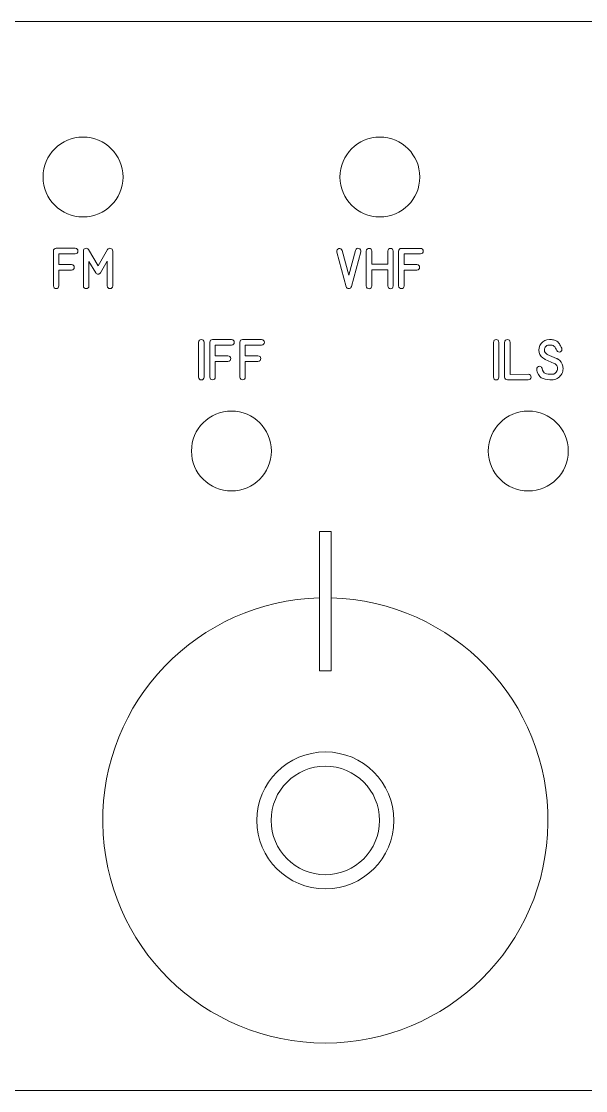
# Model space of a CAD drawing. Header units: millimetres. Extents: x -101 to 89, y -166 to 136.
# Drawn here: x -10.2 to 39.3, y 42 to 135.7 of the extents above; entities that cross this region are included whole.
import ezdxf

# ---------------------------------------------------------------- set-up
doc = ezdxf.new("R2010")
doc.units = ezdxf.units.MM
doc.header["$MEASUREMENT"] = 0
doc.layers.add('Layer 1', color=7, linetype='Continuous')

msp = doc.modelspace()

# ---------------------------------------------------------------- linework, layer by layer
at = {"layer": 'Layer 1', "color": 240, "lineweight": 9}
msp.add_lwpolyline([(15.9508, 78.8101), (16.9508, 78.8101), (16.9508, 90.9915), (15.9508, 90.9915), (15.9508, 78.8101)], close=True, dxfattribs=at)
at = {"layer": 'Layer 1', "color": 250, "lineweight": 9}
for centre, major_axis in [((-4.7742, 122.0496), (0, 3.5)), ((21.2258, 122.0496), (0, 3.5)), ((8.2258, 98.0496), (0, 3.5)), ((34.2258, 98.0496), (0, 3.5)), ((16.4508, 65.6934), (0, 4.75))]:
    msp.add_ellipse(centre, major_axis=major_axis, ratio=1, dxfattribs=at)
at = {"layer": 'Layer 1', "color": 240, "lineweight": 9}
msp.add_ellipse((16.4508, 65.6933), major_axis=(0, 6.0001), ratio=0.9999833, dxfattribs=at)
at = {"layer": 'Layer 1', "color": 250, "lineweight": 9}
msp.add_open_spline([(88.6758, 43.5309), (88.6756, 43.1329), (88.5172, 42.7512), (88.2355, 42.4699), (88.2355, 42.4699), (87.9539, 42.1886), (87.5739, 42.0307), (87.1758, 42.0309), (87.1758, 42.0309), (87.1758, 42.0309), (-54.2742, 42.0309), (-54.2742, 42.0309), (-54.2742, 42.0309), (-54.6722, 42.0312), (-55.0539, 42.1896), (-55.3352, 42.4712), (-55.3352, 42.4712), (-55.6165, 42.7529), (-55.7744, 43.1329), (-55.7742, 43.5309), (-55.7742, 43.5309), (-55.7742, 43.5309), (-55.7742, 48.0184), (-55.7742, 48.0184), (-55.7742, 48.0184), (-55.7739, 48.4165), (-55.6155, 48.7982), (-55.3339, 49.0795), (-55.3339, 49.0795), (-55.0522, 49.3608), (-54.6722, 49.5187), (-54.2742, 49.5184), (-54.2742, 49.5184), (-54.2742, 49.5184), (-51.8117, 49.5184), (-51.8117, 49.5184), (-51.8117, 49.5184), (-49.6681, 49.5184), (-47.6873, 50.662), (-46.6155, 52.5184), (-46.6155, 52.5184), (-45.5437, 54.3748), (-45.5437, 56.662), (-46.6155, 58.5184), (-46.6155, 58.5184), (-47.6873, 60.3748), (-49.6681, 61.5184), (-51.8117, 61.5184), (-51.8117, 61.5184), (-51.8117, 61.5184), (-54.2742, 61.5184), (-54.2742, 61.5184), (-54.2742, 61.5184), (-54.6722, 61.5187), (-55.0539, 61.6771), (-55.3352, 61.9587), (-55.3352, 61.9587), (-55.6165, 62.2404), (-55.7744, 62.6204), (-55.7742, 63.0184), (-55.7742, 63.0184), (-55.7742, 63.0184), (-55.7742, 114.6934), (-55.7742, 114.6934), (-55.7742, 114.6934), (-55.7739, 115.0915), (-55.6155, 115.4732), (-55.3339, 115.7545), (-55.3339, 115.7545), (-55.0522, 116.0358), (-54.6722, 116.1937), (-54.2742, 116.1934), (-54.2742, 116.1934), (-54.2742, 116.1934), (-51.8117, 116.1934), (-51.8117, 116.1934), (-51.8117, 116.1934), (-49.6681, 116.1934), (-47.6873, 117.337), (-46.6155, 119.1934), (-46.6155, 119.1934), (-45.5437, 121.0498), (-45.5437, 123.337), (-46.6155, 125.1934), (-46.6155, 125.1934), (-47.6873, 127.0498), (-49.6681, 128.1934), (-51.8117, 128.1934), (-51.8117, 128.1934), (-51.8117, 128.1934), (-54.2742, 128.1934), (-54.2742, 128.1934), (-54.2742, 128.1934), (-54.6722, 128.1937), (-55.0539, 128.3521), (-55.3352, 128.6337), (-55.3352, 128.6337), (-55.6165, 128.9154), (-55.7744, 129.2954), (-55.7742, 129.6934), (-55.7742, 129.6934), (-55.7742, 129.6934), (-55.7742, 134.1809), (-55.7742, 134.1809), (-55.7742, 134.1809), (-55.7739, 134.579), (-55.6155, 134.9607), (-55.3339, 135.242), (-55.3339, 135.242), (-55.0522, 135.5233), (-54.6722, 135.6812), (-54.2742, 135.6809), (-54.2742, 135.6809), (-54.2742, 135.6809), (87.1758, 135.6809), (87.1758, 135.6809), (87.1758, 135.6809), (87.5739, 135.6807), (87.9556, 135.5223), (88.2369, 135.2406), (88.2369, 135.2406), (88.5182, 134.959), (88.6761, 134.579), (88.6758, 134.1809), (88.6758, 134.1809), (88.6758, 134.1809), (88.6758, 129.6934), (88.6758, 129.6934), (88.6758, 129.6934), (88.6756, 129.2954), (88.5172, 128.9137), (88.2355, 128.6324), (88.2355, 128.6324), (87.9539, 128.3511), (87.5739, 128.1932), (87.1758, 128.1934), (87.1758, 128.1934), (87.1758, 128.1934), (84.7133, 128.1934), (84.7133, 128.1934), (84.7133, 128.1934), (82.5697, 128.1934), (80.589, 127.0498), (79.5172, 125.1934), (79.5172, 125.1934), (78.4454, 123.337), (78.4454, 121.0498), (79.5172, 119.1934), (79.5172, 119.1934), (80.589, 117.337), (82.5697, 116.1934), (84.7133, 116.1934), (84.7133, 116.1934), (84.7133, 116.1934), (87.1758, 116.1934), (87.1758, 116.1934), (87.1758, 116.1934), (87.5739, 116.1932), (87.9556, 116.0348), (88.2369, 115.7531), (88.2369, 115.7531), (88.5182, 115.4715), (88.6761, 115.0915), (88.6758, 114.6934), (88.6758, 114.6934), (88.6758, 114.6934), (88.6758, 63.0184), (88.6758, 63.0184), (88.6758, 63.0184), (88.6756, 62.6204), (88.5172, 62.2387), (88.2355, 61.9574), (88.2355, 61.9574), (87.9539, 61.6761), (87.5739, 61.5182), (87.1758, 61.5184), (87.1758, 61.5184), (87.1758, 61.5184), (84.7133, 61.5184), (84.7133, 61.5184), (84.7133, 61.5184), (82.5697, 61.5184), (80.589, 60.3748), (79.5172, 58.5184), (79.5172, 58.5184), (78.4454, 56.662), (78.4454, 54.3748), (79.5172, 52.5184), (79.5172, 52.5184), (80.589, 50.662), (82.5697, 49.5184), (84.7133, 49.5184), (84.7133, 49.5184), (84.7133, 49.5184), (87.1758, 49.5184), (87.1758, 49.5184), (87.1758, 49.5184), (87.5739, 49.5182), (87.9556, 49.3598), (88.2369, 49.0781), (88.2369, 49.0781), (88.5182, 48.7965), (88.6761, 48.4165), (88.6758, 48.0184), (88.6758, 48.0184), (88.6758, 48.0184), (88.6758, 43.5309), (88.6758, 43.5309)], degree=3, knots=[0, 0, 0, 0, 0.0188679, 0.0188679, 0.0188679, 0.0188679, 0.0377358, 0.0377358, 0.0377358, 0.0377358, 0.0566038, 0.0566038, 0.0566038, 0.0566038, 0.0754717, 0.0754717, 0.0754717, 0.0754717, 0.0943396, 0.0943396, 0.0943396, 0.0943396, 0.1132075, 0.1132075, 0.1132075, 0.1132075, 0.1320755, 0.1320755, 0.1320755, 0.1320755, 0.1509434, 0.1509434, 0.1509434, 0.1509434, 0.1698113, 0.1698113, 0.1698113, 0.1698113, 0.1886792, 0.1886792, 0.1886792, 0.1886792, 0.2075472, 0.2075472, 0.2075472, 0.2075472, 0.2264151, 0.2264151, 0.2264151, 0.2264151, 0.245283, 0.245283, 0.245283, 0.245283, 0.2641509, 0.2641509, 0.2641509, 0.2641509, 0.2830189, 0.2830189, 0.2830189, 0.2830189, 0.3018868, 0.3018868, 0.3018868, 0.3018868, 0.3207547, 0.3207547, 0.3207547, 0.3207547, 0.3396226, 0.3396226, 0.3396226, 0.3396226, 0.3584906, 0.3584906, 0.3584906, 0.3584906, 0.3773585, 0.3773585, 0.3773585, 0.3773585, 0.3962264, 0.3962264, 0.3962264, 0.3962264, 0.4150943, 0.4150943, 0.4150943, 0.4150943, 0.4339623, 0.4339623, 0.4339623, 0.4339623, 0.4528302, 0.4528302, 0.4528302, 0.4528302, 0.4716981, 0.4716981, 0.4716981, 0.4716981, 0.490566, 0.490566, 0.490566, 0.490566, 0.509434, 0.509434, 0.509434, 0.509434, 0.5283019, 0.5283019, 0.5283019, 0.5283019, 0.5471698, 0.5471698, 0.5471698, 0.5471698, 0.5660377, 0.5660377, 0.5660377, 0.5660377, 0.5849057, 0.5849057, 0.5849057, 0.5849057, 0.6037736, 0.6037736, 0.6037736, 0.6037736, 0.6226415, 0.6226415, 0.6226415, 0.6226415, 0.6415094, 0.6415094, 0.6415094, 0.6415094, 0.6603774, 0.6603774, 0.6603774, 0.6603774, 0.6792453, 0.6792453, 0.6792453, 0.6792453, 0.6981132, 0.6981132, 0.6981132, 0.6981132, 0.7169811, 0.7169811, 0.7169811, 0.7169811, 0.7358491, 0.7358491, 0.7358491, 0.7358491, 0.754717, 0.754717, 0.754717, 0.754717, 0.7735849, 0.7735849, 0.7735849, 0.7735849, 0.7924528, 0.7924528, 0.7924528, 0.7924528, 0.8113208, 0.8113208, 0.8113208, 0.8113208, 0.8301887, 0.8301887, 0.8301887, 0.8301887, 0.8490566, 0.8490566, 0.8490566, 0.8490566, 0.8679245, 0.8679245, 0.8679245, 0.8679245, 0.8867925, 0.8867925, 0.8867925, 0.8867925, 0.9056604, 0.9056604, 0.9056604, 0.9056604, 0.9245283, 0.9245283, 0.9245283, 0.9245283, 0.9433962, 0.9433962, 0.9433962, 0.9433962, 0.9622642, 0.9622642, 0.9622642, 0.9622642, 1, 1, 1, 1], dxfattribs=at)
at = {"layer": 'Layer 1', "color": 240, "lineweight": 9}
for points, knots in [([(-7.375, 112.5213), (-7.375, 112.5213), (-7.375, 115.5598), (-7.375, 115.5598), (-7.375, 115.5598), (-7.3544, 115.7115), (-7.2727, 115.7932), (-7.1304, 115.8044), (-7.1304, 115.8044), (-7.1304, 115.8044), (-5.463, 115.8044), (-5.463, 115.8044), (-5.463, 115.8044), (-5.3037, 115.7921), (-5.2237, 115.7103), (-5.2237, 115.5604), (-5.2237, 115.5604), (-5.2237, 115.4111), (-5.3048, 115.3305), (-5.4665, 115.3205), (-5.4665, 115.3205), (-5.4665, 115.3205), (-6.8911, 115.3205), (-6.8911, 115.3205), (-6.8911, 115.3205), (-6.8911, 115.3205), (-6.8911, 114.378), (-6.8911, 114.378), (-6.8911, 114.378), (-6.8911, 114.378), (-5.7799, 114.378), (-5.7799, 114.378), (-5.7799, 114.378), (-5.6217, 114.3669), (-5.5412, 114.2893), (-5.5388, 114.1458), (-5.5388, 114.1458), (-5.5365, 114.0023), (-5.617, 113.9183), (-5.7799, 113.8942), (-5.7799, 113.8942), (-5.7799, 113.8942), (-6.8911, 113.8942), (-6.8911, 113.8942), (-6.8911, 113.8942), (-6.8911, 113.8942), (-6.8911, 112.5213), (-6.8911, 112.5213), (-6.8911, 112.5213), (-6.9023, 112.3631), (-6.9805, 112.2826), (-7.1245, 112.2802), (-7.1245, 112.2802), (-7.2686, 112.2779), (-7.3521, 112.3584), (-7.375, 112.5213)], [0, 0, 0, 0, 0.0666667, 0.0666667, 0.0666667, 0.0666667, 0.1333333, 0.1333333, 0.1333333, 0.1333333, 0.2, 0.2, 0.2, 0.2, 0.2666667, 0.2666667, 0.2666667, 0.2666667, 0.3333333, 0.3333333, 0.3333333, 0.3333333, 0.4, 0.4, 0.4, 0.4, 0.4666667, 0.4666667, 0.4666667, 0.4666667, 0.5333333, 0.5333333, 0.5333333, 0.5333333, 0.6, 0.6, 0.6, 0.6, 0.6666667, 0.6666667, 0.6666667, 0.6666667, 0.7333333, 0.7333333, 0.7333333, 0.7333333, 0.8, 0.8, 0.8, 0.8, 0.8666667, 0.8666667, 0.8666667, 0.8666667, 1, 1, 1, 1]), ([(-2.1734, 112.5178), (-2.1987, 112.3572), (-2.2799, 112.2767), (-2.4168, 112.2773), (-2.4168, 112.2773), (-2.5544, 112.2779), (-2.635, 112.3584), (-2.6591, 112.5178), (-2.6591, 112.5178), (-2.6591, 112.5178), (-2.6591, 114.6691), (-2.6591, 114.6691), (-2.6591, 114.6691), (-2.6591, 114.6691), (-3.25, 113.6584), (-3.25, 113.6584), (-3.25, 113.6584), (-3.3129, 113.5825), (-3.3834, 113.5426), (-3.461, 113.539), (-3.461, 113.539), (-3.5387, 113.5361), (-3.6074, 113.5755), (-3.6686, 113.6584), (-3.6686, 113.6584), (-3.6686, 113.6584), (-4.256, 114.6644), (-4.256, 114.6644), (-4.256, 114.6644), (-4.256, 114.6644), (-4.2542, 112.5178), (-4.2542, 112.5178), (-4.2542, 112.5178), (-4.2724, 112.3584), (-4.3553, 112.2785), (-4.5029, 112.2791), (-4.5029, 112.2791), (-4.6505, 112.2796), (-4.7298, 112.3596), (-4.7416, 112.5178), (-4.7416, 112.5178), (-4.7416, 112.5178), (-4.7416, 115.5598), (-4.7416, 115.5598), (-4.7416, 115.5598), (-4.7322, 115.6921), (-4.6746, 115.7709), (-4.5676, 115.7968), (-4.5676, 115.7968), (-4.4606, 115.8226), (-4.3677, 115.7862), (-4.2883, 115.6874), (-4.2883, 115.6874), (-4.2883, 115.6874), (-3.4599, 114.2628), (-3.4599, 114.2628), (-3.4599, 114.2628), (-3.4599, 114.2628), (-2.6226, 115.6874), (-2.6226, 115.6874), (-2.6226, 115.6874), (-2.5438, 115.7862), (-2.4515, 115.822), (-2.3463, 115.7956), (-2.3463, 115.7956), (-2.2416, 115.7691), (-2.1834, 115.6909), (-2.1734, 115.5598), (-2.1734, 115.5598), (-2.1734, 115.5598), (-2.1734, 112.5178), (-2.1734, 112.5178)], [0, 0, 0, 0, 0.0526316, 0.0526316, 0.0526316, 0.0526316, 0.1052632, 0.1052632, 0.1052632, 0.1052632, 0.1578947, 0.1578947, 0.1578947, 0.1578947, 0.2105263, 0.2105263, 0.2105263, 0.2105263, 0.2631579, 0.2631579, 0.2631579, 0.2631579, 0.3157895, 0.3157895, 0.3157895, 0.3157895, 0.3684211, 0.3684211, 0.3684211, 0.3684211, 0.4210526, 0.4210526, 0.4210526, 0.4210526, 0.4736842, 0.4736842, 0.4736842, 0.4736842, 0.5263158, 0.5263158, 0.5263158, 0.5263158, 0.5789474, 0.5789474, 0.5789474, 0.5789474, 0.6315789, 0.6315789, 0.6315789, 0.6315789, 0.6842105, 0.6842105, 0.6842105, 0.6842105, 0.7368421, 0.7368421, 0.7368421, 0.7368421, 0.7894737, 0.7894737, 0.7894737, 0.7894737, 0.8421053, 0.8421053, 0.8421053, 0.8421053, 0.8947368, 0.8947368, 0.8947368, 0.8947368, 1, 1, 1, 1]), ([(17.4526, 115.4746), (17.4309, 115.638), (17.4891, 115.738), (17.6272, 115.7744), (17.6272, 115.7744), (17.766, 115.8115), (17.8642, 115.7533), (17.923, 115.6004), (17.923, 115.6004), (17.923, 115.6004), (18.5033, 113.4509), (18.5033, 113.4509), (18.5033, 113.4509), (18.5033, 113.4509), (19.0871, 115.621), (19.0871, 115.621), (19.0871, 115.621), (19.1459, 115.7762), (19.2471, 115.8326), (19.3905, 115.7909), (19.3905, 115.7909), (19.534, 115.7491), (19.5892, 115.6504), (19.5557, 115.4952), (19.5557, 115.4952), (19.5557, 115.4952), (18.7361, 112.4519), (18.7361, 112.4519), (18.7361, 112.4519), (18.6897, 112.3337), (18.6132, 112.2738), (18.5051, 112.2732), (18.5051, 112.2732), (18.3969, 112.2726), (18.3187, 112.3302), (18.2693, 112.4449), (18.2693, 112.4449), (18.2693, 112.4449), (17.4526, 115.4746), (17.4526, 115.4746)], [0, 0, 0, 0, 0.0909091, 0.0909091, 0.0909091, 0.0909091, 0.1818182, 0.1818182, 0.1818182, 0.1818182, 0.2727273, 0.2727273, 0.2727273, 0.2727273, 0.3636364, 0.3636364, 0.3636364, 0.3636364, 0.4545455, 0.4545455, 0.4545455, 0.4545455, 0.5454545, 0.5454545, 0.5454545, 0.5454545, 0.6363636, 0.6363636, 0.6363636, 0.6363636, 0.7272727, 0.7272727, 0.7272727, 0.7272727, 0.8181818, 0.8181818, 0.8181818, 0.8181818, 1, 1, 1, 1]), ([(20.0396, 112.5101), (20.0396, 112.5101), (20.0396, 115.5557), (20.0396, 115.5557), (20.0396, 115.5557), (20.0637, 115.7209), (20.1478, 115.8021), (20.2912, 115.7997), (20.2912, 115.7997), (20.4347, 115.7968), (20.5129, 115.715), (20.5252, 115.5557), (20.5252, 115.5557), (20.5252, 115.5557), (20.5252, 114.4169), (20.5252, 114.4169), (20.5252, 114.4169), (20.5252, 114.4169), (21.9122, 114.4169), (21.9122, 114.4169), (21.9122, 114.4169), (21.9122, 114.4169), (21.9122, 115.5557), (21.9122, 115.5557), (21.9122, 115.5557), (21.9363, 115.7174), (22.0175, 115.7991), (22.1556, 115.7997), (22.1556, 115.7997), (22.2938, 115.8003), (22.3761, 115.7186), (22.4014, 115.5557), (22.4014, 115.5557), (22.4014, 115.5557), (22.4014, 112.5101), (22.4014, 112.5101), (22.4014, 112.5101), (22.3761, 112.3484), (22.2938, 112.2679), (22.1556, 112.2685), (22.1556, 112.2685), (22.0175, 112.2691), (21.9363, 112.3496), (21.9122, 112.5101), (21.9122, 112.5101), (21.9122, 112.5101), (21.9122, 113.9277), (21.9122, 113.9277), (21.9122, 113.9277), (21.9122, 113.9277), (20.5252, 113.9277), (20.5252, 113.9277), (20.5252, 113.9277), (20.5252, 113.9277), (20.5252, 112.5101), (20.5252, 112.5101), (20.5252, 112.5101), (20.5129, 112.352), (20.4347, 112.2714), (20.2912, 112.2691), (20.2912, 112.2691), (20.1478, 112.2667), (20.0637, 112.3473), (20.0396, 112.5101)], [0, 0, 0, 0, 0.0588235, 0.0588235, 0.0588235, 0.0588235, 0.1176471, 0.1176471, 0.1176471, 0.1176471, 0.1764706, 0.1764706, 0.1764706, 0.1764706, 0.2352941, 0.2352941, 0.2352941, 0.2352941, 0.2941176, 0.2941176, 0.2941176, 0.2941176, 0.3529412, 0.3529412, 0.3529412, 0.3529412, 0.4117647, 0.4117647, 0.4117647, 0.4117647, 0.4705882, 0.4705882, 0.4705882, 0.4705882, 0.5294118, 0.5294118, 0.5294118, 0.5294118, 0.5882353, 0.5882353, 0.5882353, 0.5882353, 0.6470588, 0.6470588, 0.6470588, 0.6470588, 0.7058824, 0.7058824, 0.7058824, 0.7058824, 0.7647059, 0.7647059, 0.7647059, 0.7647059, 0.8235294, 0.8235294, 0.8235294, 0.8235294, 0.8823529, 0.8823529, 0.8823529, 0.8823529, 1, 1, 1, 1]), ([(22.8694, 112.5172), (22.8694, 112.5172), (22.8694, 115.5557), (22.8694, 115.5557), (22.8694, 115.5557), (22.89, 115.7074), (22.9717, 115.7891), (23.114, 115.8003), (23.114, 115.8003), (23.114, 115.8003), (24.7814, 115.8003), (24.7814, 115.8003), (24.7814, 115.8003), (24.9407, 115.788), (25.0207, 115.7062), (25.0207, 115.5563), (25.0207, 115.5563), (25.0207, 115.407), (24.9396, 115.3264), (24.7779, 115.3164), (24.7779, 115.3164), (24.7779, 115.3164), (23.3533, 115.3164), (23.3533, 115.3164), (23.3533, 115.3164), (23.3533, 115.3164), (23.3533, 114.3739), (23.3533, 114.3739), (23.3533, 114.3739), (23.3533, 114.3739), (24.4645, 114.3739), (24.4645, 114.3739), (24.4645, 114.3739), (24.6227, 114.3628), (24.7032, 114.2852), (24.7056, 114.1417), (24.7056, 114.1417), (24.7079, 113.9982), (24.6274, 113.9142), (24.4645, 113.8901), (24.4645, 113.8901), (24.4645, 113.8901), (23.3533, 113.8901), (23.3533, 113.8901), (23.3533, 113.8901), (23.3533, 113.8901), (23.3533, 112.5172), (23.3533, 112.5172), (23.3533, 112.5172), (23.3421, 112.359), (23.2639, 112.2785), (23.1199, 112.2761), (23.1199, 112.2761), (22.9758, 112.2738), (22.8923, 112.3543), (22.8694, 112.5172)], [0, 0, 0, 0, 0.0666667, 0.0666667, 0.0666667, 0.0666667, 0.1333333, 0.1333333, 0.1333333, 0.1333333, 0.2, 0.2, 0.2, 0.2, 0.2666667, 0.2666667, 0.2666667, 0.2666667, 0.3333333, 0.3333333, 0.3333333, 0.3333333, 0.4, 0.4, 0.4, 0.4, 0.4666667, 0.4666667, 0.4666667, 0.4666667, 0.5333333, 0.5333333, 0.5333333, 0.5333333, 0.6, 0.6, 0.6, 0.6, 0.6666667, 0.6666667, 0.6666667, 0.6666667, 0.7333333, 0.7333333, 0.7333333, 0.7333333, 0.8, 0.8, 0.8, 0.8, 0.8666667, 0.8666667, 0.8666667, 0.8666667, 1, 1, 1, 1]), ([(5.8335, 104.5256), (5.8082, 104.3639), (5.7265, 104.2834), (5.5883, 104.284), (5.5883, 104.284), (5.4495, 104.2846), (5.3684, 104.3651), (5.3443, 104.5256), (5.3443, 104.5256), (5.3443, 104.5256), (5.3443, 107.5712), (5.3443, 107.5712), (5.3443, 107.5712), (5.3684, 107.7329), (5.4495, 107.8146), (5.5883, 107.8152), (5.5883, 107.8152), (5.7265, 107.8158), (5.8082, 107.7341), (5.8335, 107.5712), (5.8335, 107.5712), (5.8335, 107.5712), (5.8335, 104.5256), (5.8335, 104.5256)], [0, 0, 0, 0, 0.1428571, 0.1428571, 0.1428571, 0.1428571, 0.2857143, 0.2857143, 0.2857143, 0.2857143, 0.4285714, 0.4285714, 0.4285714, 0.4285714, 0.5714286, 0.5714286, 0.5714286, 0.5714286, 0.7142857, 0.7142857, 0.7142857, 0.7142857, 1, 1, 1, 1]), ([(6.3226, 104.5327), (6.3226, 104.5327), (6.3226, 107.5712), (6.3226, 107.5712), (6.3226, 107.5712), (6.3432, 107.7229), (6.4249, 107.8046), (6.5672, 107.8158), (6.5672, 107.8158), (6.5672, 107.8158), (8.2346, 107.8158), (8.2346, 107.8158), (8.2346, 107.8158), (8.3939, 107.8035), (8.4739, 107.7217), (8.4739, 107.5718), (8.4739, 107.5718), (8.4739, 107.4225), (8.3928, 107.3419), (8.2311, 107.3319), (8.2311, 107.3319), (8.2311, 107.3319), (6.8065, 107.3319), (6.8065, 107.3319), (6.8065, 107.3319), (6.8065, 107.3319), (6.8065, 106.3894), (6.8065, 106.3894), (6.8065, 106.3894), (6.8065, 106.3894), (7.9177, 106.3894), (7.9177, 106.3894), (7.9177, 106.3894), (8.0759, 106.3783), (8.1564, 106.3007), (8.1588, 106.1572), (8.1588, 106.1572), (8.1611, 106.0137), (8.0806, 105.9297), (7.9177, 105.9056), (7.9177, 105.9056), (7.9177, 105.9056), (6.8065, 105.9056), (6.8065, 105.9056), (6.8065, 105.9056), (6.8065, 105.9056), (6.8065, 104.5327), (6.8065, 104.5327), (6.8065, 104.5327), (6.7953, 104.3745), (6.7171, 104.294), (6.5731, 104.2916), (6.5731, 104.2916), (6.429, 104.2893), (6.3455, 104.3698), (6.3226, 104.5327)], [0, 0, 0, 0, 0.0666667, 0.0666667, 0.0666667, 0.0666667, 0.1333333, 0.1333333, 0.1333333, 0.1333333, 0.2, 0.2, 0.2, 0.2, 0.2666667, 0.2666667, 0.2666667, 0.2666667, 0.3333333, 0.3333333, 0.3333333, 0.3333333, 0.4, 0.4, 0.4, 0.4, 0.4666667, 0.4666667, 0.4666667, 0.4666667, 0.5333333, 0.5333333, 0.5333333, 0.5333333, 0.6, 0.6, 0.6, 0.6, 0.6666667, 0.6666667, 0.6666667, 0.6666667, 0.7333333, 0.7333333, 0.7333333, 0.7333333, 0.8, 0.8, 0.8, 0.8, 0.8666667, 0.8666667, 0.8666667, 0.8666667, 1, 1, 1, 1]), ([(8.956, 104.5327), (8.956, 104.5327), (8.956, 107.5712), (8.956, 107.5712), (8.956, 107.5712), (8.9766, 107.7229), (9.0583, 107.8046), (9.2006, 107.8158), (9.2006, 107.8158), (9.2006, 107.8158), (10.868, 107.8158), (10.868, 107.8158), (10.868, 107.8158), (11.0273, 107.8035), (11.1073, 107.7217), (11.1073, 107.5718), (11.1073, 107.5718), (11.1073, 107.4225), (11.0262, 107.3419), (10.8645, 107.3319), (10.8645, 107.3319), (10.8645, 107.3319), (9.4399, 107.3319), (9.4399, 107.3319), (9.4399, 107.3319), (9.4399, 107.3319), (9.4399, 106.3894), (9.4399, 106.3894), (9.4399, 106.3894), (9.4399, 106.3894), (10.5511, 106.3894), (10.5511, 106.3894), (10.5511, 106.3894), (10.7093, 106.3783), (10.7898, 106.3007), (10.7922, 106.1572), (10.7922, 106.1572), (10.7945, 106.0137), (10.714, 105.9297), (10.5511, 105.9056), (10.5511, 105.9056), (10.5511, 105.9056), (9.4399, 105.9056), (9.4399, 105.9056), (9.4399, 105.9056), (9.4399, 105.9056), (9.4399, 104.5327), (9.4399, 104.5327), (9.4399, 104.5327), (9.4287, 104.3745), (9.3505, 104.294), (9.2065, 104.2916), (9.2065, 104.2916), (9.0624, 104.2893), (8.9789, 104.3698), (8.956, 104.5327)], [0, 0, 0, 0, 0.0666667, 0.0666667, 0.0666667, 0.0666667, 0.1333333, 0.1333333, 0.1333333, 0.1333333, 0.2, 0.2, 0.2, 0.2, 0.2666667, 0.2666667, 0.2666667, 0.2666667, 0.3333333, 0.3333333, 0.3333333, 0.3333333, 0.4, 0.4, 0.4, 0.4, 0.4666667, 0.4666667, 0.4666667, 0.4666667, 0.5333333, 0.5333333, 0.5333333, 0.5333333, 0.6, 0.6, 0.6, 0.6, 0.6666667, 0.6666667, 0.6666667, 0.6666667, 0.7333333, 0.7333333, 0.7333333, 0.7333333, 0.8, 0.8, 0.8, 0.8, 0.8666667, 0.8666667, 0.8666667, 0.8666667, 1, 1, 1, 1]), ([(31.6615, 104.5247), (31.6362, 104.363), (31.5545, 104.2825), (31.4163, 104.2831), (31.4163, 104.2831), (31.2775, 104.2837), (31.1964, 104.3642), (31.1723, 104.5247), (31.1723, 104.5247), (31.1723, 104.5247), (31.1723, 107.5703), (31.1723, 107.5703), (31.1723, 107.5703), (31.1964, 107.732), (31.2775, 107.8137), (31.4163, 107.8143), (31.4163, 107.8143), (31.5545, 107.8149), (31.6362, 107.7332), (31.6615, 107.5703), (31.6615, 107.5703), (31.6615, 107.5703), (31.6615, 104.5247), (31.6615, 104.5247)], [0, 0, 0, 0, 0.1428571, 0.1428571, 0.1428571, 0.1428571, 0.2857143, 0.2857143, 0.2857143, 0.2857143, 0.4285714, 0.4285714, 0.4285714, 0.4285714, 0.5714286, 0.5714286, 0.5714286, 0.5714286, 0.7142857, 0.7142857, 0.7142857, 0.7142857, 1, 1, 1, 1]), ([(32.3952, 104.2854), (32.2541, 104.2948), (32.1724, 104.3742), (32.1506, 104.5247), (32.1506, 104.5247), (32.1506, 104.5247), (32.1506, 107.5703), (32.1506, 107.5703), (32.1506, 107.5703), (32.1747, 107.7355), (32.2588, 107.8167), (32.4022, 107.8143), (32.4022, 107.8143), (32.5457, 107.8114), (32.6239, 107.7296), (32.6362, 107.5703), (32.6362, 107.5703), (32.6362, 107.5703), (32.6362, 104.7664), (32.6362, 104.7664), (32.6362, 104.7664), (32.6362, 104.7664), (34.2261, 104.7676), (34.2261, 104.7676), (34.2261, 104.7676), (34.3895, 104.7493), (34.4701, 104.667), (34.4683, 104.5206), (34.4683, 104.5206), (34.4665, 104.3742), (34.3854, 104.296), (34.2243, 104.2854), (34.2243, 104.2854), (34.2243, 104.2854), (32.3952, 104.2854), (32.3952, 104.2854)], [0, 0, 0, 0, 0.1, 0.1, 0.1, 0.1, 0.2, 0.2, 0.2, 0.2, 0.3, 0.3, 0.3, 0.3, 0.4, 0.4, 0.4, 0.4, 0.5, 0.5, 0.5, 0.5, 0.6, 0.6, 0.6, 0.6, 0.7, 0.7, 0.7, 0.7, 0.8, 0.8, 0.8, 0.8, 1, 1, 1, 1]), ([(36.6908, 106.1645), (36.6908, 106.1645), (36.7184, 106.1528), (36.7184, 106.1528), (36.7184, 106.1528), (36.7184, 106.1528), (36.7496, 106.1375), (36.7496, 106.1375), (36.7496, 106.1375), (36.7496, 106.1375), (36.7772, 106.1216), (36.7772, 106.1216), (36.7772, 106.1216), (36.7849, 106.1157), (36.7943, 106.1104), (36.8037, 106.1051), (36.8037, 106.1051), (36.8137, 106.1004), (36.8231, 106.0946), (36.8325, 106.0893), (36.8325, 106.0893), (37.0594, 105.9399), (37.2005, 105.733), (37.254, 105.469), (37.254, 105.469), (37.2746, 105.3655), (37.2793, 105.2591), (37.2682, 105.1503), (37.2682, 105.1503), (37.2493, 104.9939), (37.1947, 104.8499), (37.1035, 104.717), (37.1035, 104.717), (37.0124, 104.5841), (36.8977, 104.4818), (36.7602, 104.4095), (36.7602, 104.4095), (36.612, 104.3313), (36.4585, 104.2925), (36.2998, 104.2925), (36.2998, 104.2925), (36.0335, 104.2925), (35.7795, 104.3266), (35.5366, 104.3948), (35.5366, 104.3948), (35.2944, 104.463), (35.1216, 104.6458), (35.0187, 104.9434), (35.0187, 104.9434), (35.0045, 104.9816), (34.9946, 105.0204), (34.9875, 105.0604), (34.9875, 105.0604), (34.9804, 105.1009), (34.9722, 105.1409), (34.9634, 105.1815), (34.9634, 105.1815), (34.9463, 105.2638), (34.9663, 105.3367), (35.0245, 105.4002), (35.0245, 105.4002), (35.0822, 105.4631), (35.1545, 105.4872), (35.2403, 105.4725), (35.2403, 105.4725), (35.3314, 105.4537), (35.3944, 105.3978), (35.4302, 105.3038), (35.4302, 105.3038), (35.4302, 105.3038), (35.4355, 105.2879), (35.4355, 105.2879), (35.4355, 105.2879), (35.4902, 105.0386), (35.5866, 104.8898), (35.7236, 104.8416), (35.7236, 104.8416), (35.8612, 104.7934), (36.0517, 104.7717), (36.2963, 104.7764), (36.2963, 104.7764), (36.5215, 104.7764), (36.6761, 104.8822), (36.7602, 105.0933), (36.7602, 105.0933), (36.7966, 105.1874), (36.8025, 105.2855), (36.7772, 105.3873), (36.7772, 105.3873), (36.7519, 105.4884), (36.702, 105.5736), (36.6273, 105.6412), (36.6273, 105.6412), (36.5938, 105.6701), (36.5503, 105.6965), (36.4962, 105.7218), (36.4962, 105.7218), (36.4962, 105.7218), (35.6989, 106.0716), (35.6989, 106.0716), (35.6989, 106.0716), (35.6989, 106.0716), (35.673, 106.0857), (35.673, 106.0857), (35.673, 106.0857), (35.412, 106.2233), (35.2503, 106.4191), (35.1874, 106.6731), (35.1874, 106.6731), (35.1104, 106.9671), (35.1639, 107.2305), (35.3485, 107.4645), (35.3485, 107.4645), (35.5325, 107.6979), (35.7748, 107.8149), (36.074, 107.8149), (36.074, 107.8149), (36.074, 107.8149), (36.2639, 107.8096), (36.2639, 107.8096), (36.2639, 107.8096), (36.3257, 107.7984), (36.3856, 107.7873), (36.4427, 107.7761), (36.4427, 107.7761), (36.5003, 107.7655), (36.5585, 107.7467), (36.6167, 107.7202), (36.6167, 107.7202), (36.7613, 107.6526), (36.8725, 107.5591), (36.9495, 107.441), (36.9495, 107.441), (37.0265, 107.3228), (37.0959, 107.1946), (37.1576, 107.057), (37.1576, 107.057), (37.1635, 107.0441), (37.1688, 107.0294), (37.1735, 107.0123), (37.1735, 107.0123), (37.1858, 106.9559), (37.18, 106.9048), (37.1559, 106.8589), (37.1559, 106.8589), (37.1423, 106.8301), (37.1276, 106.8083), (37.1129, 106.7936), (37.1129, 106.7936), (37.0982, 106.7783), (37.0859, 106.7683), (37.0771, 106.7625), (37.0771, 106.7625), (37.0171, 106.7201), (36.9518, 106.7072), (36.8807, 106.7248), (36.8807, 106.7248), (36.809, 106.7407), (36.7549, 106.7866), (36.7167, 106.8624), (36.7167, 106.8624), (36.6867, 106.9289), (36.6549, 106.9971), (36.6214, 107.0664), (36.6214, 107.0664), (36.5873, 107.1358), (36.5397, 107.1934), (36.4791, 107.2399), (36.4791, 107.2399), (36.4538, 107.2581), (36.4292, 107.2716), (36.4056, 107.2799), (36.4056, 107.2799), (36.3821, 107.2887), (36.3562, 107.2981), (36.3274, 107.3087), (36.3274, 107.3087), (36.3274, 107.3087), (36.2157, 107.3275), (36.2157, 107.3275), (36.2157, 107.3275), (36.2157, 107.3275), (36.057, 107.3328), (36.057, 107.3328), (36.057, 107.3328), (35.9029, 107.3304), (35.7853, 107.264), (35.7042, 107.1329), (35.7042, 107.1329), (35.6489, 107.0488), (35.6284, 106.9553), (35.6419, 106.8518), (35.6419, 106.8518), (35.6578, 106.7248), (35.7177, 106.6261), (35.8212, 106.5555), (35.8212, 106.5555), (35.8259, 106.5526), (35.8306, 106.5485), (35.8365, 106.5443), (35.8365, 106.5443), (35.8424, 106.5408), (35.8488, 106.5367), (35.8553, 106.5332), (35.8553, 106.5332), (35.8553, 106.5332), (35.8747, 106.5249), (35.8747, 106.5249), (35.8747, 106.5249), (35.8747, 106.5249), (35.8953, 106.5161), (35.8953, 106.5161), (35.8953, 106.5161), (35.8953, 106.5161), (36.6908, 106.1645), (36.6908, 106.1645)], [0, 0, 0, 0, 0.0181818, 0.0181818, 0.0181818, 0.0181818, 0.0363636, 0.0363636, 0.0363636, 0.0363636, 0.0545455, 0.0545455, 0.0545455, 0.0545455, 0.0727273, 0.0727273, 0.0727273, 0.0727273, 0.0909091, 0.0909091, 0.0909091, 0.0909091, 0.1090909, 0.1090909, 0.1090909, 0.1090909, 0.1272727, 0.1272727, 0.1272727, 0.1272727, 0.1454545, 0.1454545, 0.1454545, 0.1454545, 0.1636364, 0.1636364, 0.1636364, 0.1636364, 0.1818182, 0.1818182, 0.1818182, 0.1818182, 0.2, 0.2, 0.2, 0.2, 0.2181818, 0.2181818, 0.2181818, 0.2181818, 0.2363636, 0.2363636, 0.2363636, 0.2363636, 0.2545455, 0.2545455, 0.2545455, 0.2545455, 0.2727273, 0.2727273, 0.2727273, 0.2727273, 0.2909091, 0.2909091, 0.2909091, 0.2909091, 0.3090909, 0.3090909, 0.3090909, 0.3090909, 0.3272727, 0.3272727, 0.3272727, 0.3272727, 0.3454545, 0.3454545, 0.3454545, 0.3454545, 0.3636364, 0.3636364, 0.3636364, 0.3636364, 0.3818182, 0.3818182, 0.3818182, 0.3818182, 0.4, 0.4, 0.4, 0.4, 0.4181818, 0.4181818, 0.4181818, 0.4181818, 0.4363636, 0.4363636, 0.4363636, 0.4363636, 0.4545455, 0.4545455, 0.4545455, 0.4545455, 0.4727273, 0.4727273, 0.4727273, 0.4727273, 0.4909091, 0.4909091, 0.4909091, 0.4909091, 0.5090909, 0.5090909, 0.5090909, 0.5090909, 0.5272727, 0.5272727, 0.5272727, 0.5272727, 0.5454545, 0.5454545, 0.5454545, 0.5454545, 0.5636364, 0.5636364, 0.5636364, 0.5636364, 0.5818182, 0.5818182, 0.5818182, 0.5818182, 0.6, 0.6, 0.6, 0.6, 0.6181818, 0.6181818, 0.6181818, 0.6181818, 0.6363636, 0.6363636, 0.6363636, 0.6363636, 0.6545455, 0.6545455, 0.6545455, 0.6545455, 0.6727273, 0.6727273, 0.6727273, 0.6727273, 0.6909091, 0.6909091, 0.6909091, 0.6909091, 0.7090909, 0.7090909, 0.7090909, 0.7090909, 0.7272727, 0.7272727, 0.7272727, 0.7272727, 0.7454545, 0.7454545, 0.7454545, 0.7454545, 0.7636364, 0.7636364, 0.7636364, 0.7636364, 0.7818182, 0.7818182, 0.7818182, 0.7818182, 0.8, 0.8, 0.8, 0.8, 0.8181818, 0.8181818, 0.8181818, 0.8181818, 0.8363636, 0.8363636, 0.8363636, 0.8363636, 0.8545455, 0.8545455, 0.8545455, 0.8545455, 0.8727273, 0.8727273, 0.8727273, 0.8727273, 0.8909091, 0.8909091, 0.8909091, 0.8909091, 0.9090909, 0.9090909, 0.9090909, 0.9090909, 0.9272727, 0.9272727, 0.9272727, 0.9272727, 0.9454545, 0.9454545, 0.9454545, 0.9454545, 0.9636364, 0.9636364, 0.9636364, 0.9636364, 1, 1, 1, 1]), ([(15.9508, 85.187), (15.9508, 85.187), (15.9508, 90.9915), (15.9508, 90.9915), (15.9508, 90.9915), (15.9508, 90.9915), (16.9508, 90.9915), (16.9508, 90.9915), (16.9508, 90.9915), (16.9508, 90.9915), (16.9508, 85.187), (16.9508, 85.187), (16.9508, 85.187), (27.6195, 84.9133), (36.0864, 76.1144), (35.9495, 65.443), (35.9495, 65.443), (35.8127, 54.7717), (27.123, 46.1928), (16.4508, 46.1927), (16.4508, 46.1927), (5.7786, 46.1927), (-2.911, 54.7717), (-3.0479, 65.443), (-3.0479, 65.443), (-3.1847, 76.1144), (5.2821, 84.9133), (15.9508, 85.187)], [0, 0, 0, 0, 0.125, 0.125, 0.125, 0.125, 0.25, 0.25, 0.25, 0.25, 0.375, 0.375, 0.375, 0.375, 0.5, 0.5, 0.5, 0.5, 0.625, 0.625, 0.625, 0.625, 0.75, 0.75, 0.75, 0.75, 1, 1, 1, 1])]:
    msp.add_open_spline(points, degree=3, knots=knots, dxfattribs=at)

doc.saveas('drawing.dxf')
